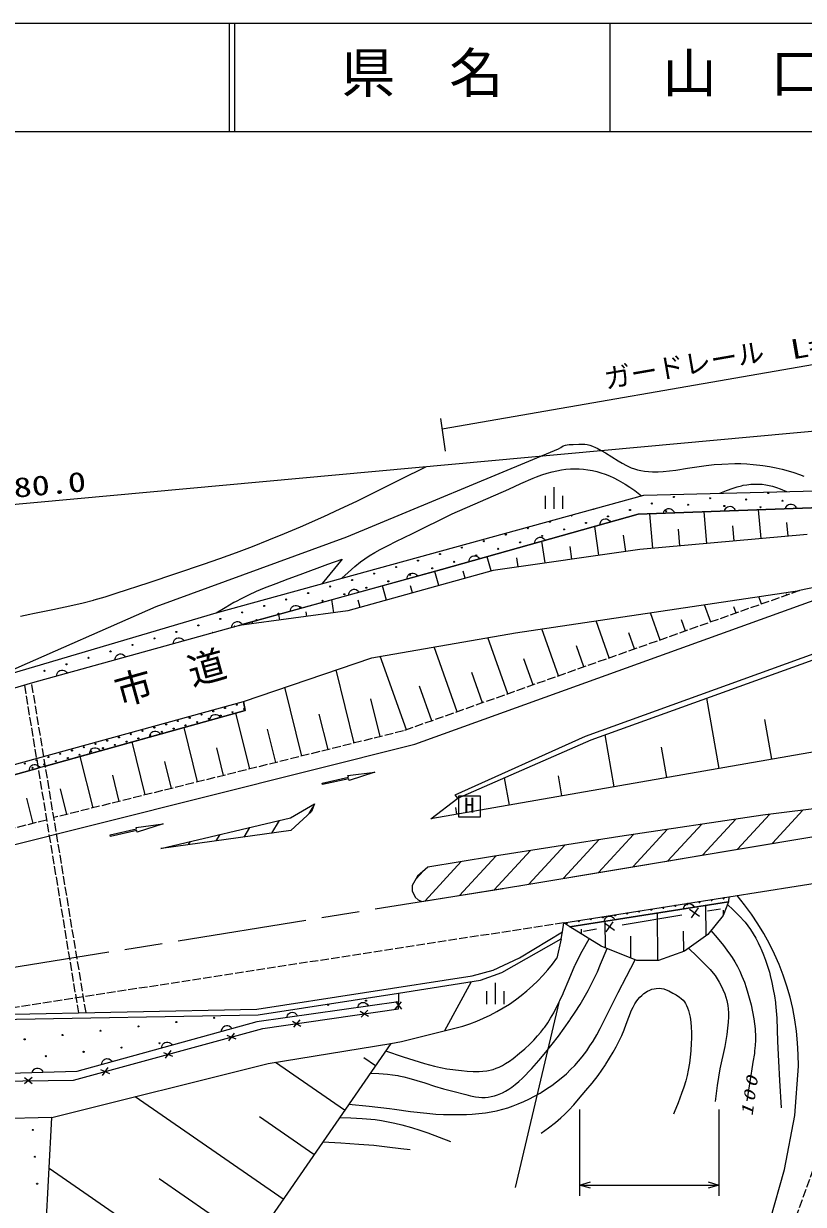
# Model space of a CAD drawing. Units: millimetres, scale not verified. Extents: x -71087 to 568913, y -90349 to 269651.
# Drawn here: x 167620 to 239838, y 160298 to 269651 of the extents above; entities that cross this region are included whole.
import ezdxf
from ezdxf.enums import TextEntityAlignment as Align

# ---------------------------------------------------------------- set-up
doc = ezdxf.new("R2010")
doc.units = ezdxf.units.MM
doc.header["$LTSCALE"] = 1000
doc.linetypes.add('CHAIN', pattern=[18.5, 12, -1.5, 3.5, -1.5])
doc.linetypes.add('USER1', pattern=[1, 0.8, -0.2])
for name, color, linetype, lineweight in [('M-BGD', 7, 'Continuous', 13), ('M-BMK-LINE', 2, 'CHAIN', 13), ('M-STR-STRC', 7, 'Continuous', 13), ('M-STR-TXT', 7, 'Continuous', 13), ('M-TTL', 2, 'Continuous', 13), ('M-TTL-LINE', 7, 'Continuous', 13), ('M-TTL-TXT', 7, 'Continuous', 13)]:
    doc.layers.add(name, color=color, linetype=linetype, lineweight=lineweight)
doc.styles.add('ＭＳ ゴシック', font='')
doc.styles.get('ＭＳ ゴシック').set_extended_font_data('MS Gothic')

# ---------------------------------------------------------------- blocks, each defined once
blk = doc.blocks.new('BUHIN2')
at = {"color": 7, "linetype": 'Continuous', "lineweight": 13}
blk.add_lwpolyline([(0, 500), (115, 460), (212, 400), (322, 305), (382, 195), (418, 78), (418, -78), (382, -195), (322, -305), (212, -402), (115, -462), (0, -500)], dxfattribs=at)
blk = doc.blocks.new('BUHIN4')
at = {"color": 7, "linetype": 'Continuous', "lineweight": 13}
for p, q in [((400, 400), (-400, -400)), ((-400, 400), (400, -400))]:
    blk.add_line(p, q, dxfattribs=at)
blk = doc.blocks.new('BUHIN5')
at = {"color": 7, "linetype": 'Continuous', "lineweight": 13}
for p, q in [((-282, 350), (282, -350)), ((-282, -350), (282, 350))]:
    blk.add_line(p, q, dxfattribs=at)
blk = doc.blocks.new('BUHIN7')
at = {"color": 7, "linetype": 'Continuous', "lineweight": 13}
for p, q in [((-800, 205), (-800, -995)), ((0, 1000), (0, -1000)), ((800, 205), (800, -995))]:
    blk.add_line(p, q, dxfattribs=at)
blk = doc.blocks.new('BUHIN8')
at = {"color": 7, "linetype": 'Continuous', "lineweight": 13}
blk.add_lwpolyline([(-288, -1000), (0, 0), (285, -1000)], dxfattribs=at)

msp = doc.modelspace()

# ---------------------------------------------------------------- linework, layer by layer
at = {"layer": 'M-BGD'}
for p, q in [((197568, 222107), (217172, 230256)), ((225069, 225992), (266293, 227011)), ((185467, 215092), (225069, 225992)), ((264104, 225668), (224541, 224220)), ((224541, 224220), (264104, 225668)), ((224541, 224220), (206324, 219090)), ((206324, 219090), (224541, 224220)), ((225889, 221065), (225602, 224259)), ((230906, 221516), (230643, 224443)), ((235923, 221967), (235684, 224628)), ((220895, 220413), (220512, 223085)), ((233415, 221741), (233289, 223138)), ((238432, 222192), (238318, 223456)), ((179902, 215667), (197568, 222107)), ((223388, 220771), (223173, 222272)), ((240183, 222349), (224694, 220958)), ((228398, 221291), (228260, 222821)), ((224694, 220958), (211107, 219010)), ((215909, 219699), (215621, 221708)), ((218402, 220056), (218234, 221226)), ((197111, 220046), (195281, 217794)), ((210927, 218960), (210558, 220283)), ((213416, 219341), (213295, 220180)), ((219659, 203670), (266072, 220468)), ((206324, 219090), (168457, 208605)), ((188107, 214095), (206324, 219090)), ((211107, 219010), (197659, 215254)), ((203848, 202906), (248740, 219114)), ((206076, 217605), (205708, 218921)), ((208502, 218282), (208318, 218941)), ((248740, 219114), (239480, 217140)), ((201224, 216250), (200850, 217589)), ((203650, 216927), (203464, 217591)), ((213163, 213237), (239480, 217140)), ((235956, 215892), (235712, 216581)), ((238305, 216724), (238264, 216839)), ((166168, 209626), (179902, 215667)), ((196335, 215077), (196170, 216306)), ((198798, 215572), (198609, 216248)), ((231257, 214229), (230688, 215836)), ((233607, 215061), (233403, 215635)), ((165628, 209209), (185467, 215092)), ((197659, 215254), (187598, 213905)), ((191342, 214407), (191268, 214962)), ((193839, 214742), (193779, 215188)), ((221861, 210902), (220641, 214346)), ((226559, 212565), (225665, 215091)), ((228908, 213397), (228542, 214430)), ((187598, 213905), (188107, 214095)), ((188846, 214072), (188831, 214181)), ((217162, 209238), (215618, 213601)), ((220193, 203320), (249515, 213902)), ((199870, 210918), (213163, 213237)), ((212464, 207575), (210617, 212793)), ((224210, 211734), (223682, 213226)), ((203067, 204248), (200657, 211056)), ((207766, 205911), (205637, 211924)), ((219512, 210070), (218821, 212022)), ((187980, 206880), (199870, 210918)), ((214813, 208407), (213960, 210817)), ((198238, 203022), (196557, 209793)), ((210115, 206743), (209121, 209551)), ((168457, 208605), (130251, 197328)), ((193401, 201821), (191821, 208185)), ((205417, 205080), (204282, 208285)), ((142493, 194340), (187980, 206880)), ((187980, 206880), (188141, 206027)), ((188141, 206027), (187980, 206880)), ((200657, 203622), (199791, 207110)), ((232044, 200673), (230905, 207186)), ((188141, 206027), (143563, 193659)), ((169635, 200893), (188141, 206027)), ((188563, 200620), (187280, 205788)), ((195819, 202421), (195004, 205705)), ((236902, 201523), (236259, 205204)), ((183726, 199420), (182476, 204455)), ((190982, 201221), (190217, 204301)), ((249049, 203646), (205322, 196001)), ((207596, 198242), (219659, 203670)), ((222327, 198974), (221485, 203787)), ((159722, 191862), (203848, 202906)), ((178889, 198219), (177671, 203122)), ((186145, 200020), (185511, 202571)), ((207839, 197912), (220193, 203320)), ((227185, 199824), (226690, 202655)), ((174051, 197018), (172867, 201789)), ((181307, 198819), (180690, 201304)), ((143563, 193659), (168957, 200704)), ((197662, 200006), (200152, 200328)), ((200152, 200328), (197760, 199566)), ((176470, 197619), (175870, 200037)), ((195255, 199317), (197695, 199859)), ((195287, 199171), (195255, 199317)), ((197728, 199713), (195287, 199171)), ((197695, 199859), (197662, 200006)), ((197760, 199566), (197728, 199713)), ((212610, 197275), (212167, 199807)), ((217468, 198125), (217143, 199984)), ((171633, 196418), (171049, 198770)), ((207839, 197912), (207596, 198242)), ((207934, 198131), (209914, 198131)), ((207934, 196151), (207934, 198131)), ((209914, 198131), (209914, 196151)), ((168509, 195586), (167925, 197921)), ((192341, 196096), (194573, 197401)), ((194071, 196489), (194451, 197104)), ((194573, 197401), (194274, 196678)), ((205322, 196001), (207839, 197912)), ((207751, 196426), (207642, 197053)), ((246228, 197593), (236076, 196334)), ((180320, 193252), (192341, 196096)), ((190600, 194674), (191330, 195857)), ((194274, 196678), (192373, 194918)), ((209914, 196151), (207934, 196151)), ((236076, 196334), (222823, 194376)), ((233575, 195965), (230517, 192656)), ((236714, 196413), (233740, 193196)), ((239790, 196795), (236963, 193737)), ((175644, 194508), (178081, 195065)), ((178114, 194918), (175677, 194361)), ((178048, 195211), (180535, 195549)), ((178081, 195065), (178048, 195211)), ((178148, 194772), (178114, 194918)), ((180535, 195549), (178148, 194772)), ((192373, 194918), (180383, 193268)), ((188031, 194320), (188578, 195206)), ((227267, 195032), (224071, 191575)), ((230421, 195499), (227294, 192116)), ((175677, 194361), (175644, 194508)), ((182894, 193613), (183073, 193903)), ((185462, 193967), (185825, 194555)), ((222823, 194376), (211039, 192509)), ((217746, 193571), (214403, 189954)), ((220936, 194077), (217626, 190495)), ((224112, 194566), (220849, 191035)), ((180383, 193268), (180320, 193252)), ((211039, 192509), (205041, 191529)), ((211364, 192560), (207996, 188916)), ((214555, 193065), (211197, 189433)), ((232932, 188770), (256179, 192482)), ((205041, 191529), (204092, 190703)), ((208158, 192038), (204795, 188400)), ((204092, 190703), (203602, 189815)), ((204650, 191189), (203931, 190411)), ((203602, 189815), (203602, 189325)), ((203602, 189325), (203877, 188744)), ((204514, 188354), (213681, 189833)), ((203877, 188744), (204153, 188499)), ((204153, 188499), (204514, 188354)), ((217640, 186373), (232932, 188770)), ((232908, 188322), (218208, 185990)), ((218208, 185990), (232908, 188322)), ((232908, 188322), (232408, 187065)), ((232932, 188770), (232908, 188322)), ((223054, 186197), (228581, 187099)), ((226352, 182897), (226324, 187277)), ((230831, 185183), (230814, 187990)), ((230950, 187485), (232152, 187681)), ((232408, 187065), (230978, 185288)), ((232438, 187141), (232436, 187543)), ((217522, 185541), (217640, 186373)), ((218208, 185990), (217640, 186373)), ((218208, 185990), (218208, 186000)), ((221121, 184219), (218208, 185990)), ((221496, 184068), (221481, 186509)), ((211919, 181759), (217419, 184896)), ((213553, 183144), (217522, 185541)), ((217419, 184896), (217013, 183088)), ((217419, 184896), (217522, 185541)), ((219294, 185329), (219291, 185788)), ((219483, 185615), (220685, 185811)), ((223854, 183116), (223842, 185125)), ((228751, 183727), (228740, 185593)), ((230978, 185288), (228833, 183756)), ((224427, 182885), (221121, 184219)), ((228833, 183756), (226422, 182898)), ((211117, 182004), (213553, 183144)), ((226422, 182898), (224427, 182885)), ((209152, 181454), (211117, 182004)), ((209925, 181057), (211919, 181759)), ((189233, 178386), (209152, 181454)), ((202346, 179862), (209925, 181057)), ((209072, 180923), (206591, 176379)), ((189342, 177859), (202346, 179862)), ((202346, 179862), (202346, 179041)), ((162273, 177834), (189233, 178386)), ((202346, 179041), (189211, 177202)), ((189771, 176593), (202325, 178405)), ((202325, 178405), (202346, 179041)), ((161265, 177334), (189342, 177859)), ((189211, 177202), (172562, 172605)), ((172233, 171804), (189771, 176593)), ((202617, 175373), (208301, 176812)), ((201619, 175191), (176022, 138171)), ((190273, 173337), (201619, 175191)), ((201619, 175191), (202617, 175373)), ((200197, 173135), (199130, 173873)), ((170222, 168340), (190273, 173337)), ((197353, 169021), (190951, 173448)), ((239050, 168515), (239372, 173105)), ((172562, 172605), (157949, 172178)), ((163885, 171707), (172233, 171804)), ((191665, 160795), (177962, 170269)), ((238084, 163524), (239050, 168515)), ((170222, 168340), (157523, 168053)), ((169297, 150942), (170222, 168340)), ((169297, 150942), (170222, 168340)), ((194509, 164908), (189467, 168394)), ((185976, 152568), (169972, 163634)), ((236761, 158851), (238084, 163524)), ((188821, 156681), (180160, 162670))]:
    msp.add_line(p, q, dxfattribs=at)
at = {"layer": 'M-BGD', "linetype": 'USER1'}
for p, q in [((239480, 217140), (202807, 204156)), ((167691, 208379), (172693, 178047)), ((173400, 178062), (168367, 208580)), ((202807, 204156), (170423, 196118)), ((169750, 195896), (159468, 193326)), ((217640, 186373), (162273, 177834)), ((246897, 180470), (239047, 158868))]:
    msp.add_line(p, q, dxfattribs=at)
at = {"layer": 'M-BGD', "linetype": 'CHAIN'}
msp.add_line((213681, 189833), (247230, 195458), dxfattribs=at)
at = {"layer": 'M-BGD'}
for points in [[(217172, 230256), (217380, 230407), (217595, 230537), (217812, 230623), (217974, 230652), (218141, 230662), (218505, 230659), (219038, 230690), (219560, 230699), (219599, 230696), (219824, 230660), (220047, 230604), (220313, 230513), (220584, 230400), (220730, 230331), (221124, 230131), (221515, 229910), (222699, 229164), (223063, 228935), (223445, 228719), (223903, 228507), (224183, 228404), (224470, 228321), (224793, 228249), (225121, 228198), (225492, 228161), (225875, 228144), (225945, 228143), (226398, 228146), (226857, 228170), (227435, 228224), (228020, 228300), (229118, 228471), (229983, 228609), (230847, 228726), (231562, 228805), (232278, 228863), (233495, 228908), (234043, 228904), (234602, 228880), (235200, 228833), (235796, 228765), (236084, 228726), (236699, 228628), (237310, 228510), (237877, 228380), (238439, 228231), (238966, 228071), (239486, 227891), (239877, 227741)], [(167319, 214782), (168193, 214957), (168468, 215013), (170330, 215392), (172185, 215790), (173136, 216014), (174091, 216260), (174140, 216273), (175175, 216576), (176206, 216898), (179234, 217901), (184276, 219582), (185804, 220117), (187336, 220675), (188833, 221241), (190332, 221830), (191795, 222426), (193251, 223041), (195410, 223994), (196943, 224701), (198477, 225430), (200524, 226432), (202562, 227451), (204863, 228615)], [(197082, 218289), (197672, 218833), (198281, 219367), (198810, 219791), (199213, 220081), (199636, 220361), (200137, 220667), (200651, 220956), (201370, 221331), (202100, 221690), (203625, 222417), (207308, 224240), (212560, 226538), (213673, 227048), (214807, 227544), (215113, 227668), (215610, 227851), (216123, 228018), (216566, 228142), (217014, 228246), (217447, 228325), (217845, 228375), (218254, 228406), (218656, 228417), (219067, 228407), (219468, 228377), (219877, 228326), (220292, 228252), (220693, 228159), (221088, 228047), (221487, 227912), (221889, 227755), (222292, 227575), (222686, 227377), (223319, 227012), (223770, 226715), (224218, 226397), (224841, 225930)], [(232091, 226166), (232705, 226411), (233326, 226637), (233707, 226756), (234104, 226858), (234261, 226892), (234608, 226951), (234969, 226992), (235322, 227011), (235675, 227010), (236018, 226988), (236358, 226947), (236984, 226813), (237344, 226699), (237698, 226566), (238285, 226319)], [(185467, 215093), (186278, 215584), (187097, 216056), (187263, 216147), (187856, 216456), (188467, 216752), (189197, 217079), (189935, 217388), (191017, 217812), (192116, 218221), (193246, 218635), (195801, 219576), (197111, 220046)], [(232806, 188065), (233344, 187568), (233866, 187058), (234441, 186422), (234698, 186093), (234945, 185743), (235193, 185356), (235423, 184957), (235655, 184513), (235874, 184051), (235927, 183932), (236139, 183424), (236336, 182901), (236520, 182353), (236688, 181789), (236771, 181481), (236922, 180848), (237053, 180212), (237158, 179602), (237243, 178989), (237253, 178910), (237320, 178236), (237368, 177550), (237454, 175375), (237528, 173576), (237623, 171770), (237775, 169228)], [(201149, 174511), (202784, 173969), (203761, 173641), (204742, 173332), (205677, 173085), (206241, 172965), (206820, 172864), (208167, 172683), (208705, 172632), (209254, 172601), (209814, 172603), (210163, 172627), (210519, 172673), (211100, 172804), (211382, 172900), (211665, 173018), (211968, 173169), (212263, 173338), (212609, 173564), (212946, 173807), (213551, 174290), (214034, 174710), (214500, 175140), (214868, 175507), (215228, 175893), (215524, 176239), (215810, 176605), (215881, 176700), (216161, 177115), (216430, 177549), (216712, 178045), (216981, 178559), (217286, 179191), (217576, 179841), (217608, 179914), (218133, 181167), (218676, 182409), (218693, 182445), (219013, 183098), (219356, 183751), (219992, 184905)], [(231271, 185653), (231859, 184968), (232430, 184272), (232763, 183835), (233087, 183379), (233230, 183163), (233482, 182754), (233722, 182327), (233943, 181889), (234146, 181443), (234373, 180877), (234546, 180377), (234703, 179861), (234988, 178767), (235130, 178131), (235254, 177483), (235323, 177019), (235372, 176553), (235384, 176394), (235400, 175946), (235395, 175497), (235370, 175009), (235324, 174512), (235296, 174284), (235171, 173467), (235025, 172644), (234988, 172438), (234593, 169889)], [(199721, 172447), (200513, 172413), (201311, 172360), (201796, 172308), (202278, 172236), (202376, 172218), (202843, 172120), (203306, 172002), (204035, 171785), (204768, 171545), (205672, 171251), (206512, 171003), (207357, 170775), (208573, 170460), (209020, 170349), (209480, 170256), (209765, 170217), (210062, 170197), (210111, 170197), (210380, 170204), (210649, 170233), (210936, 170284), (211220, 170356), (211519, 170453), (211810, 170569), (211957, 170636), (212252, 170788), (212544, 170961), (212851, 171168), (213154, 171397), (213491, 171681), (213817, 171982), (214682, 172878), (215346, 173638), (215992, 174409), (216580, 175141), (217155, 175889), (217695, 176624), (218220, 177372), (218242, 177405), (218707, 178101), (219162, 178819), (219547, 179463), (219915, 180117), (220440, 181141), (220759, 181831), (221063, 182538), (221655, 184003)], [(229209, 184025), (230001, 183267), (230787, 182487), (230905, 182365), (231208, 182044), (231494, 181711), (231669, 181481), (231861, 181191), (232036, 180889), (232191, 180597), (232381, 180208), (232551, 179811), (232664, 179501), (232757, 179185), (232794, 179031), (232847, 178726), (232882, 178408), (232900, 178037), (232899, 177655), (232874, 177183), (232820, 176614), (232746, 176040), (232553, 174933), (232111, 172844), (231975, 172077), (231858, 171297), (231669, 169831)], [(197733, 169570), (199609, 169380), (201495, 169168), (201981, 169108), (203466, 168913), (204953, 168738), (205797, 168666), (206494, 168629), (207192, 168611), (207921, 168614), (208651, 168637), (209172, 168666), (209788, 168716), (210403, 168786), (210916, 168864), (211425, 168962), (211542, 168987), (212007, 169105), (212476, 169246), (212958, 169412), (213435, 169598), (213932, 169814), (214422, 170048), (214939, 170319), (215447, 170608), (215559, 170674), (216050, 170985), (216529, 171311), (216971, 171637), (217400, 171978), (217889, 172402), (218281, 172776), (218658, 173164), (219007, 173550), (219339, 173950), (219777, 174531), (220074, 174968), (220359, 175425), (220693, 176004), (221010, 176594), (221907, 178388), (222674, 179907), (223458, 181413), (224269, 182949)], [(215559, 166898), (216219, 167382), (216866, 167882), (217367, 168304), (217754, 168662), (218127, 169035), (218582, 169525), (219023, 170028), (219697, 170835), (220267, 171536), (220819, 172247), (221172, 172732), (221507, 173227), (221545, 173286), (221894, 173830), (222225, 174386), (222509, 174899), (222780, 175433), (223017, 175941), (223236, 176460), (223433, 176982), (223670, 177630), (223928, 178279), (224068, 178577), (224227, 178866), (224357, 179071), (224511, 179278), (224689, 179481), (224868, 179655), (225062, 179815), (225402, 180035), (225603, 180134), (225813, 180214), (226009, 180269), (226218, 180306), (226527, 180316), (226711, 180292), (226902, 180247), (227136, 180166), (227367, 180064), (227732, 179874), (228049, 179694), (228349, 179501), (228530, 179362), (228695, 179209), (228816, 179071), (228927, 178908), (229025, 178726), (229119, 178506), (229198, 178266), (229339, 177624), (229402, 177168), (229445, 176715), (229470, 176226), (229475, 175730), (229459, 175155), (229422, 174571), (229419, 174531), (229364, 173946), (229289, 173362), (229178, 172723), (229067, 172227), (228936, 171737), (228758, 171156), (228561, 170580), (228228, 169699), (227873, 168815), (227812, 168666)], [(196877, 168333), (197926, 168303), (198972, 168253), (200173, 168144), (200775, 168059), (201375, 167955), (202011, 167823), (202642, 167672), (203547, 167420), (204301, 167183), (205057, 166924), (207163, 166135)], [(195318, 166078), (196995, 165993), (198679, 165888), (200052, 165773), (201304, 165639), (202564, 165484), (203427, 165372)]]:
    msp.add_lwpolyline(points, dxfattribs=at)
for centre in [(227845, 225810), (231197, 225694), (234549, 225577), (236584, 226178), (237901, 225461), (223776, 224609), (225810, 225210), (227128, 224493), (229162, 225093), (232514, 224977), (235867, 224860), (216355, 223525), (219707, 223408), (221741, 224009), (212286, 222324), (214320, 222924), (215638, 222207), (217672, 222808), (208216, 221123), (210251, 221723), (211569, 221006), (213603, 221607), (204147, 219922), (206182, 220522), (207499, 219805), (209534, 220406), (200078, 218721), (202113, 219321), (205465, 219205), (198044, 218120), (201396, 218004), (203430, 218604), (193975, 216919), (196009, 217520), (197327, 216803), (199361, 217403), (189906, 215718), (191940, 216319), (193258, 215602), (195292, 216202), (185836, 214517), (187871, 215118), (189189, 214401), (191223, 215001), (181767, 213316), (183802, 213916), (177698, 212115), (179733, 212715), (175664, 211514), (171595, 210313), (173629, 210914), (169560, 209713), (184090, 205662), (185180, 205964), (185876, 205570), (186270, 206267), (186966, 205873), (187360, 206569), (188056, 206175), (179729, 204452), (180819, 204754), (181909, 205057), (182606, 204663), (182999, 205359), (183696, 204965), (184786, 205268), (176458, 203545), (177548, 203847), (178245, 203453), (178639, 204149), (179335, 203756), (180425, 204058), (181515, 204361), (172097, 202335), (173188, 202637), (174278, 202940), (174974, 202546), (175368, 203242), (176064, 202848), (177155, 203151), (168827, 201427), (169917, 201730), (170613, 201336), (171007, 202032), (171704, 201638), (172794, 201941), (173884, 202243), (167737, 201125), (168433, 200731), (169523, 201033), (222394, 187059), (223512, 187236), (224629, 187413), (225746, 187591), (217925, 186350), (219042, 186527), (220159, 186704), (221277, 186882), (195817, 178769), (199330, 179168), (181765, 177177), (185278, 177575), (174739, 176381), (178252, 176779), (167713, 175585), (171226, 175983), (180208, 175222), (169668, 174027), (173181, 174425), (176694, 174823), (168463, 167197), (168669, 164706), (168874, 162214)]:
    msp.add_circle(centre, 50, dxfattribs=at)
for centre, radius, start, end in [((220424, 224726), 50, 208.78908, 1.98877), ((239219, 224744), 50, 17.19489, 166.99706), ((218389, 224125), 50, 162.02568, 48.75216), ((185119, 213199), 50, 37.53839, 173.41565), ((187154, 213800), 50, 355.54685, 215.40718), ((229099, 188122), 50, 122.8957, 74.92009), ((230216, 188300), 50, 128.29654, 69.51925), ((231333, 188477), 50, 132.91276, 64.90303), ((232451, 188654), 50, 137.03257, 60.78322), ((215528, 173457), 23846, 359.15249, 40.33767), ((226864, 187768), 50, 102.27482, 95.54097), ((227981, 187945), 50, 115.9767, 81.83909), ((203272, 192978), 16930, 287.28082, 324.25253)]:
    msp.add_arc(centre, radius, start, end, dxfattribs=at)
at = {"layer": 'M-BMK-LINE', "linetype": 'Continuous'}
msp.add_line((213681, 189833), (247230, 195458), dxfattribs=at)
at = {"layer": 'M-BMK-LINE'}
msp.add_line((163656, 181762), (213681, 189833), dxfattribs=at)
at = {"layer": 'M-STR-STRC'}
msp.add_line((217190, 178987), (213149, 161852), dxfattribs=at)
at = {"layer": 'M-STR-TXT'}
for p, q in [((206379, 232118), (263042, 241972)), ((206243, 233093), (206667, 230062)), ((247799, 232543), (74344, 216595)), ((219112, 169090), (219112, 161090)), ((232010, 169090), (232010, 161090)), ((219112, 162090), (232010, 162090))]:
    msp.add_line(p, q, dxfattribs=at)
at = {"layer": 'M-TTL'}
msp.add_line((568913, 269651), (-71087, 269651), dxfattribs=at)
at = {"layer": 'M-TTL-LINE'}
for p, q in [((186663, 269651), (186663, 259651)), ((187163, 269651), (187163, 259651)), ((221913, 269651), (221913, 259651)), ((-71087, 259651), (568913, 259651))]:
    msp.add_line(p, q, dxfattribs=at)

# ---------------------------------------------------------------- block references
at = {"layer": 'M-BGD'}
for p in [(216718, 225710), (211298, 179830)]:
    msp.add_blockref('BUHIN7', p, dxfattribs=at)
for name, p, rotation in [('BUHIN2', (227367, 224323), 92.09595), ('BUHIN2', (233019, 224530), 92.09595), ('BUHIN2', (238671, 224737), 92.09595), ('BUHIN2', (221505, 223365), 105.72581), ('BUHIN2', (215433, 221655), 105.72581), ('BUHIN2', (209360, 219945), 105.72581), ('BUHIN2', (203620, 218341), 105.47701), ('BUHIN2', (198210, 216844), 105.47701), ('BUHIN2', (192800, 215346), 105.47701), ('BUHIN2', (187391, 213848), 105.47701), ('BUHIN2', (181981, 212350), 105.47701), ('BUHIN2', (176572, 210852), 105.47701), ('BUHIN2', (171162, 209354), 105.47701), ('BUHIN2', (185355, 205254), 105.50587), ('BUHIN2', (179783, 203708), 105.50587), ('BUHIN2', (174211, 202162), 105.50587), ('BUHIN2', (168638, 200616), 105.50587), ('BUHIN2', (229233, 187739), 99.01506), ('BUHIN2', (221883, 186573), 99.01506), ('BUHIN4', (229765, 187292), 279.26283), ('BUHIN4', (221870, 186004), 279.26283), ('BUHIN2', (199062, 178582), 97.96961), ('BUHIN5', (199187, 177952), 278.21278), ('BUHIN5', (202336, 178723), 358.115), ('BUHIN2', (192495, 177662), 97.96961), ('BUHIN5', (192909, 177046), 278.21278), ('BUHIN2', (186436, 176436), 105.43665), ('BUHIN5', (186848, 175795), 285.27301), ('BUHIN2', (180886, 174904), 105.43665), ('BUHIN2', (175337, 173371), 105.43665), ('BUHIN5', (181002, 174199), 285.27301), ('BUHIN2', (168908, 172498), 91.67333), ('BUHIN5', (175156, 172603), 285.27301), ('BUHIN5', (168059, 171756), 270.6662)]:
    msp.add_blockref(name, p, dxfattribs=dict(at, rotation=rotation))
at = {"layer": 'M-STR-TXT'}
for p, rotation in [((219112, 162090), 90), ((232010, 162090), 270)]:
    msp.add_blockref('BUHIN8', p, dxfattribs=dict(at, rotation=rotation))

# ---------------------------------------------------------------- texts
at = {"layer": 'M-BGD', "style": 'ＭＳ ゴシック'}
msp.add_text('市\u3000道', height=2566, rotation=15.5, dxfattribs=at).set_placement((176688, 205709), align=Align.BOTTOM_LEFT)
msp.add_text('H', height=1393, dxfattribs=at).set_placement((208429, 196151), align=Align.BOTTOM_LEFT)
at = {"layer": 'M-BGD', "insert": (235137, 168428), "char_height": 1100, "attachment_point": 7, "rotation": 81.7, "style": 'ＭＳ ゴシック'}
msp.add_mtext('\\T1.33;\\W1.35;\\Q15;100', dxfattribs=at)
at = {"layer": 'M-STR-TXT', "style": 'ＭＳ ゴシック', "width": 1.35}
for s, rotation, p in [('L=56.0', 9.9, (238898, 238001)), ('L=180.0', 5.3, (161792, 224724))]:
    msp.add_text(s, height=1833, rotation=rotation, dxfattribs=at).set_placement(p, align=Align.BOTTOM_LEFT)
at = {"layer": 'M-STR-TXT', "style": 'ＭＳ ゴシック'}
msp.add_text('ガードレール', height=1833, rotation=9.9, dxfattribs=at).set_placement((221643, 235290), align=Align.BOTTOM_LEFT)
at = {"layer": 'M-TTL-TXT', "style": 'ＭＳ ゴシック'}
for s, p in [('県\u3000名', (197038, 262151)), ('山\u3000口\u3000県', (226788, 262151))]:
    msp.add_text(s, height=3666, dxfattribs=at).set_placement(p, align=Align.BOTTOM_LEFT)

doc.saveas('drawing.dxf')
